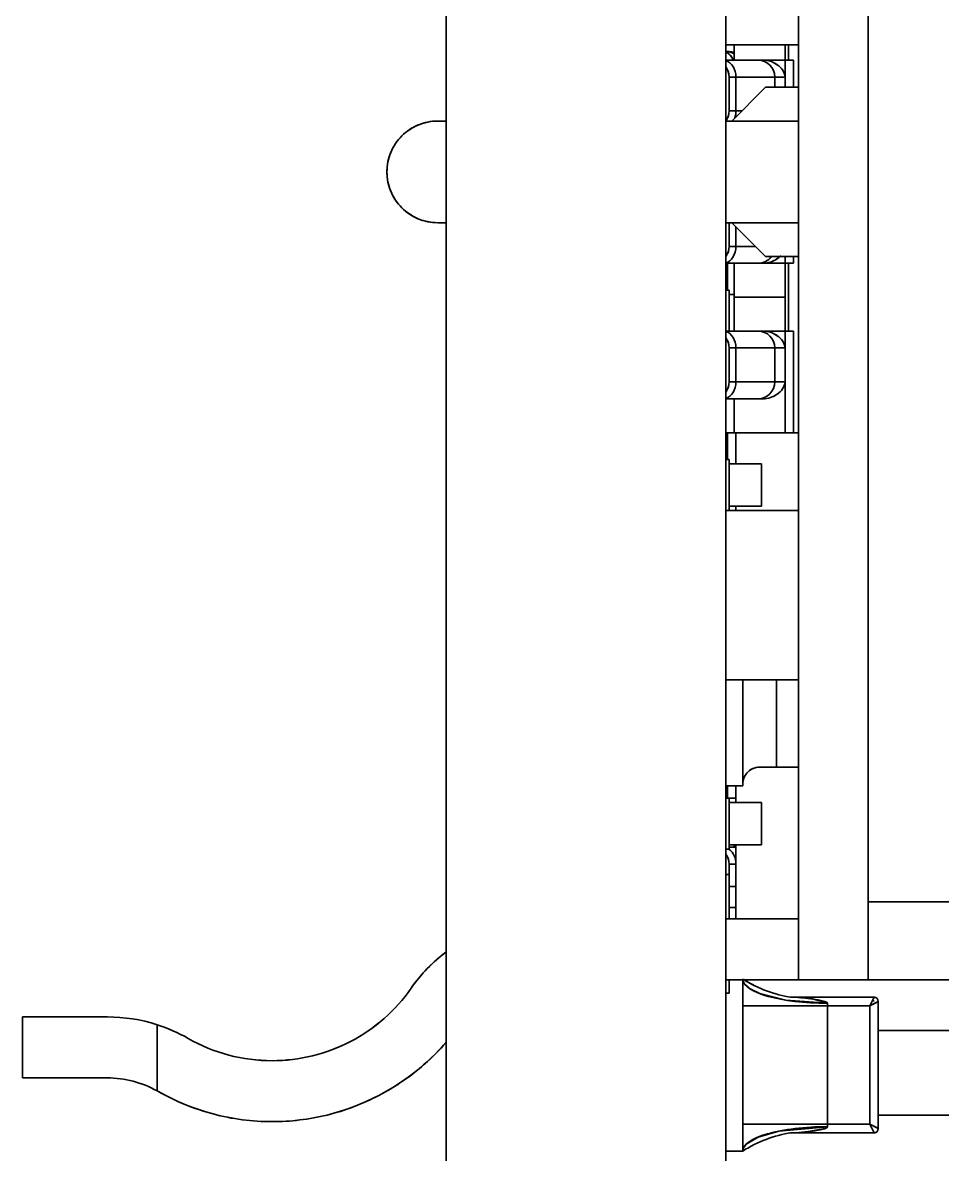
# Model space of a CAD drawing. Extents: x 146 to 1134, y 78 to 926.
# Drawn here: x 700.55 to 705.97, y 349.31 to 355.99 of the extents above; entities that cross this region are included whole.
import ezdxf

# ---------------------------------------------------------------- set-up
doc = ezdxf.new("R2010")
doc.units = 0

msp = doc.modelspace()

# ---------------------------------------------------------------- linework, layer by layer
at = {"color": 7, "lineweight": 35}
for p, q in [((703.0466, 371.6772), (703.0466, 318.3372)), ((703.0466, 318.3372), (703.0466, 371.6772)), ((704.6967, 318.3372), (704.6967, 371.6772)), ((704.6967, 318.3372), (704.6967, 371.6772))]:
    msp.add_line(p, q, dxfattribs=at)
at = {"color": 7, "lineweight": 35, "ltscale": 0.301}
for p, q in [((705.1266, 350.3372), (705.1266, 362.3772)), ((705.1266, 362.3772), (705.1266, 350.3372)), ((705.1266, 362.3772), (705.1266, 350.3372))]:
    msp.add_line(p, q, dxfattribs=at)
at = {"color": 7, "lineweight": 35, "ltscale": 0.278}
for p, q in [((705.5366, 361.9172), (705.5366, 350.7972)), ((705.5366, 350.7972), (705.5366, 361.9172))]:
    msp.add_line(p, q, dxfattribs=at)
at = {"color": 7, "lineweight": 35, "ltscale": 0.019398}
msp.add_line((703.0466, 355.4072), (703.0466, 356.1832), dxfattribs=at)
at = {"color": 7, "lineweight": 35, "ltscale": 0.01075}
for p, q in [((704.6967, 355.8572), (705.1266, 355.8572)), ((704.6967, 355.8572), (705.1266, 355.8572)), ((705.1266, 355.8572), (704.6967, 355.8572)), ((704.6967, 355.4072), (705.1266, 355.4072)), ((704.6967, 355.4072), (705.1266, 355.4072)), ((705.1266, 355.4072), (704.6967, 355.4072)), ((705.1266, 354.8072), (704.6967, 354.8072)), ((705.1266, 354.8072), (704.6967, 354.8072)), ((704.6967, 354.8072), (705.1266, 354.8072)), ((705.1266, 353.1072), (704.6967, 353.1072)), ((704.6967, 353.1072), (705.1266, 353.1072)), ((704.6967, 352.1072), (705.1266, 352.1072)), ((704.6967, 352.1072), (705.1266, 352.1072)), ((705.1266, 352.1072), (704.6967, 352.1072)), ((704.6967, 350.6972), (705.1266, 350.6972)), ((704.6967, 350.6972), (705.1266, 350.6972)), ((704.6967, 350.3372), (705.1266, 350.3372)), ((704.6967, 350.3372), (705.1266, 350.3372)), ((705.1266, 350.3372), (704.6967, 350.3372))]:
    msp.add_line(p, q, dxfattribs=at)
at = {"color": 7, "lineweight": 35, "ltscale": 0.002248}
for p, q in [((704.7466, 355.7672), (704.7466, 355.8571)), ((704.7466, 355.8571), (704.7466, 355.7672)), ((705.0466, 355.8571), (705.0466, 355.7672))]:
    msp.add_line(p, q, dxfattribs=at)
at = {"color": 7, "lineweight": 35, "ltscale": 0.000774384}
for p, q in [((704.7466, 355.8571), (704.7466, 355.8262)), ((705.0466, 355.8571), (705.0466, 355.8262))]:
    msp.add_line(p, q, dxfattribs=at)
at = {"color": 7, "lineweight": 35, "ltscale": 0.00225}
msp.add_line((705.0667, 355.8572), (705.0667, 355.7672), dxfattribs=at)
msp.add_line((705.0667, 355.8572), (705.0667, 355.7672), dxfattribs=at)
at = {"color": 7, "lineweight": 35, "ltscale": 0.00625}
for p, q in [((705.1266, 355.8572), (705.1266, 355.6072)), ((705.1266, 355.8572), (705.1266, 355.6072)), ((704.9066, 353.1332), (704.9066, 353.3832)), ((704.9066, 353.1332), (704.9066, 353.3832)), ((704.9066, 351.1332), (704.9066, 351.3832)), ((704.9066, 351.1332), (704.9066, 351.3832)), ((705.2966, 350.1832), (705.5466, 350.1832)), ((705.2966, 350.1832), (705.5466, 350.1832)), ((705.5466, 349.4832), (705.2966, 349.4832)), ((705.5466, 349.4832), (705.2966, 349.4832))]:
    msp.add_line(p, q, dxfattribs=at)
at = {"color": 7, "lineweight": 35, "ltscale": 0.000343323}
msp.add_line((704.6967, 355.8172), (704.7104, 355.8172), dxfattribs=at)
at = {"color": 7, "lineweight": 35, "ltscale": 0.000479126}
msp.add_line((704.7158, 355.8172), (704.6967, 355.8172), dxfattribs=at)
at = {"color": 7, "lineweight": 35, "ltscale": 0.000131226}
msp.add_line((704.7104, 355.8172), (704.7156, 355.8172), dxfattribs=at)
at = {"color": 7, "lineweight": 35, "ltscale": 0.001475}
for p, q in [((704.7466, 355.8262), (704.7466, 355.7672)), ((705.0466, 355.8262), (705.0466, 355.7672)), ((704.7466, 354.5672), (704.7466, 354.5082)), ((705.0466, 354.5672), (705.0466, 354.5082)), ((704.7466, 354.2262), (704.7466, 354.1672)), ((705.0466, 354.2262), (705.0466, 354.1672))]:
    msp.add_line(p, q, dxfattribs=at)
at = {"color": 7, "lineweight": 35, "ltscale": 0.003192}
for p, q in [((704.8243, 355.7672), (704.6967, 355.7672)), ((704.8243, 354.5672), (704.6967, 354.5672)), ((704.8243, 354.1672), (704.6967, 354.1672)), ((704.8243, 353.7672), (704.6967, 353.7672))]:
    msp.add_line(p, q, dxfattribs=at)
at = {"color": 7, "lineweight": 35, "ltscale": 0.00475}
for p, q in [((704.8867, 355.7672), (704.6967, 355.7672)), ((704.6967, 354.5672), (704.8867, 354.5672)), ((704.8867, 354.1672), (704.6967, 354.1672)), ((704.6967, 353.7672), (704.8867, 353.7672)), ((704.7166, 353.3832), (704.9066, 353.3832)), ((704.9066, 353.3832), (704.7166, 353.3832)), ((704.7166, 353.1332), (704.9066, 353.1332)), ((704.9066, 353.1332), (704.7166, 353.1332)), ((704.7166, 351.3832), (704.9066, 351.3832)), ((704.9066, 351.3832), (704.7166, 351.3832)), ((704.7166, 351.1332), (704.9066, 351.1332)), ((704.9066, 351.1332), (704.7166, 351.1332))]:
    msp.add_line(p, q, dxfattribs=at)
at = {"color": 7, "lineweight": 35, "ltscale": 5.87463e-05}
for p, q in [((704.6967, 355.7672), (704.6967, 355.7648)), ((704.6967, 354.5695), (704.6967, 354.5672)), ((704.6967, 354.1672), (704.6967, 354.1648)), ((704.6967, 353.7695), (704.6967, 353.7672))]:
    msp.add_line(p, q, dxfattribs=at)
at = {"color": 7, "lineweight": 35, "ltscale": 0.000267792}
for p, q in [((704.6967, 355.7612), (704.6967, 355.7505)), ((704.6967, 353.7839), (704.6967, 353.7732))]:
    msp.add_line(p, q, dxfattribs=at)
at = {"color": 7, "lineweight": 35, "ltscale": 0.000373314}
msp.add_line((704.7332, 355.7806), (704.7397, 355.7671), dxfattribs=at)
at = {"color": 7, "lineweight": 35, "ltscale": 0.000372627}
msp.add_line((704.7332, 355.7806), (704.7397, 355.7672), dxfattribs=at)
at = {"color": 7, "lineweight": 35, "ltscale": 0.00037194}
msp.add_line((704.7397, 355.7672), (704.7332, 355.7806), dxfattribs=at)
at = {"color": 7, "lineweight": 35, "ltscale": 0.000251303}
msp.add_line((704.7397, 355.7672), (704.7355, 355.7763), dxfattribs=at)
at = {"color": 7, "lineweight": 35, "ltscale": 0.001558}
for p, q in [((704.8867, 355.7672), (704.8243, 355.7672)), ((704.8867, 354.5672), (704.8243, 354.5672)), ((704.8867, 354.1672), (704.8243, 354.1672)), ((704.8867, 353.7672), (704.8243, 353.7672))]:
    msp.add_line(p, q, dxfattribs=at)
at = {"color": 7, "lineweight": 35, "ltscale": 0.003999}
for p, q in [((705.0466, 355.7672), (704.8867, 355.7672)), ((705.0466, 354.1672), (704.8867, 354.1672))]:
    msp.add_line(p, q, dxfattribs=at)
at = {"color": 7, "lineweight": 35, "ltscale": 0.003998}
for p, q in [((704.8867, 355.7672), (705.0466, 355.7672)), ((704.8867, 354.1672), (705.0466, 354.1672))]:
    msp.add_line(p, q, dxfattribs=at)
at = {"color": 7, "lineweight": 35, "ltscale": 0.000744629}
for p, q in [((704.9164, 355.7672), (704.8867, 355.7672)), ((704.9164, 355.7672), (704.8867, 355.7672)), ((704.9164, 355.7672), (704.8867, 355.7672)), ((704.9164, 354.5672), (704.8867, 354.5672)), ((704.8867, 354.5672), (704.9164, 354.5672)), ((704.9164, 354.1672), (704.8867, 354.1672)), ((704.9164, 354.1672), (704.8867, 354.1672)), ((704.9164, 354.1672), (704.8867, 354.1672)), ((704.9164, 353.7672), (704.8867, 353.7672)), ((704.8867, 353.7672), (704.9164, 353.7672))]:
    msp.add_line(p, q, dxfattribs=at)
at = {"color": 7, "lineweight": 35, "ltscale": 0.000883484}
for p, q in [((705.082, 355.7672), (705.0466, 355.7672)), ((704.7113, 354.5672), (704.7466, 354.5672)), ((705.0466, 354.5672), (705.082, 354.5672)), ((705.082, 354.1672), (705.0466, 354.1672)), ((704.7466, 353.5672), (704.7113, 353.5672)), ((705.082, 353.5672), (705.0466, 353.5672))]:
    msp.add_line(p, q, dxfattribs=at)
at = {"color": 7, "lineweight": 35, "ltscale": 0.004}
for p, q in [((705.0466, 355.6072), (705.0466, 355.7672)), ((705.0466, 355.7672), (705.0466, 355.6072)), ((705.0966, 355.6072), (705.0966, 355.7672)), ((705.0966, 355.6072), (705.0966, 355.7672)), ((705.0966, 355.7672), (705.0966, 355.6072)), ((705.0966, 355.7672), (705.0966, 355.6072))]:
    msp.add_line(p, q, dxfattribs=at)
at = {"color": 7, "lineweight": 35, "ltscale": 0.00125}
for p, q in [((705.0966, 355.7672), (705.0466, 355.7672)), ((702.9966, 355.4072), (703.0466, 355.4072)), ((702.9966, 355.4072), (703.0466, 355.4072)), ((703.0466, 355.4072), (702.9966, 355.4072)), ((703.0466, 354.8072), (702.9966, 354.8072)), ((703.0466, 354.8072), (702.9966, 354.8072)), ((703.0466, 354.8072), (702.9966, 354.8072)), ((703.0466, 354.8072), (702.9966, 354.8072)), ((702.9966, 354.8072), (703.0466, 354.8072)), ((704.7466, 354.5672), (704.6967, 354.5672)), ((704.6967, 354.5672), (704.7466, 354.5672)), ((704.6967, 354.5672), (704.7466, 354.5672)), ((704.7466, 354.5672), (704.6967, 354.5672)), ((704.6967, 354.5672), (704.7466, 354.5672)), ((704.7466, 354.5672), (704.6967, 354.5672)), ((704.7466, 354.5672), (704.6967, 354.5672)), ((705.0466, 354.5672), (705.0966, 354.5672)), ((705.0966, 354.1672), (705.0466, 354.1672)), ((704.7466, 353.5672), (704.6967, 353.5672)), ((704.6967, 353.5672), (704.7466, 353.5672)), ((704.7466, 353.5672), (704.6967, 353.5672)), ((704.6967, 353.5672), (704.7466, 353.5672)), ((705.0966, 353.5672), (705.0466, 353.5672)), ((705.0466, 353.5672), (705.0966, 353.5672)), ((705.0466, 353.5672), (705.0966, 353.5672)), ((705.0966, 353.5672), (705.0466, 353.5672)), ((705.4866, 350.3372), (705.5366, 350.3372))]:
    msp.add_line(p, q, dxfattribs=at)
at = {"color": 7, "lineweight": 35, "ltscale": 0.000366211}
for p, q in [((705.0966, 355.7672), (705.082, 355.7672)), ((704.6967, 354.5672), (704.7113, 354.5672)), ((705.082, 354.5672), (705.0966, 354.5672)), ((705.0966, 354.1672), (705.082, 354.1672)), ((704.7113, 353.5672), (704.6967, 353.5672)), ((705.0966, 353.5672), (705.082, 353.5672))]:
    msp.add_line(p, q, dxfattribs=at)
at = {"color": 7, "lineweight": 35, "ltscale": 0.005}
for p, q in [((704.7166, 355.4672), (704.7166, 355.6672)), ((704.7166, 355.6672), (704.7166, 355.4672)), ((704.7567, 355.6672), (704.7567, 355.4672)), ((704.7567, 355.6672), (704.7567, 355.4672)), ((704.7466, 354.3672), (704.7466, 354.5672)), ((704.7466, 354.5672), (704.7466, 354.3672)), ((705.0466, 354.5672), (705.0466, 354.3672)), ((704.7466, 354.1672), (704.7466, 354.3672)), ((704.7466, 354.3672), (704.7466, 354.1672)), ((705.0466, 354.3672), (705.0466, 354.1672)), ((704.7166, 353.8672), (704.7166, 354.0672)), ((704.7166, 354.0672), (704.7166, 353.8672)), ((704.7567, 354.0672), (704.7567, 353.8672)), ((704.7567, 354.0672), (704.7567, 353.8672)), ((704.986, 353.8672), (704.986, 354.0672)), ((704.986, 353.8672), (704.986, 354.0672)), ((705.0466, 354.0672), (705.0466, 353.8672)), ((705.0466, 353.8672), (705.0466, 354.0672)), ((704.7466, 353.5672), (704.7466, 353.7672)), ((704.7466, 353.7672), (704.7466, 353.5672)), ((705.0966, 353.5672), (705.0966, 353.7672))]:
    msp.add_line(p, q, dxfattribs=at)
at = {"color": 7, "lineweight": 35, "ltscale": 0.001001}
for p, q in [((704.7166, 355.6672), (704.7567, 355.6672)), ((704.7166, 355.6672), (704.7567, 355.6672)), ((704.7567, 355.4672), (704.7166, 355.4672)), ((704.7567, 355.4672), (704.7166, 355.4672)), ((704.7567, 354.6672), (704.7166, 354.6672)), ((704.7567, 354.6672), (704.7166, 354.6672)), ((704.7166, 354.0672), (704.7567, 354.0672)), ((704.7166, 354.0672), (704.7567, 354.0672)), ((704.7567, 353.8672), (704.7166, 353.8672)), ((704.7567, 353.8672), (704.7166, 353.8672)), ((704.7567, 353.1332), (704.7166, 353.1332)), ((704.7166, 351.4082), (704.7567, 351.4082)), ((704.7166, 351.1332), (704.7567, 351.1332)), ((704.7567, 351.1332), (704.7166, 351.1332)), ((704.7567, 351.1332), (704.7166, 351.1332)), ((704.7166, 351.0192), (704.7567, 351.0192)), ((704.7166, 351.0192), (704.7567, 351.0192)), ((704.7567, 350.8882), (704.7166, 350.8882)), ((704.7166, 350.7632), (704.7567, 350.7632)), ((704.7567, 350.7632), (704.7166, 350.7632))]:
    msp.add_line(p, q, dxfattribs=at)
at = {"color": 7, "lineweight": 35, "ltscale": 0.005734}
for p, q in [((704.986, 355.6672), (704.7567, 355.6672)), ((704.7567, 355.6672), (704.986, 355.6672)), ((704.986, 354.0672), (704.7567, 354.0672)), ((704.7567, 354.0672), (704.986, 354.0672)), ((704.7567, 353.8672), (704.986, 353.8672)), ((704.986, 353.8672), (704.7567, 353.8672))]:
    msp.add_line(p, q, dxfattribs=at)
at = {"color": 7, "lineweight": 35, "ltscale": 0.0015}
for p, q in [((704.986, 355.6072), (704.986, 355.6672)), ((704.986, 355.6072), (704.986, 355.6672)), ((705.0466, 355.6672), (705.0466, 355.6072)), ((705.0466, 355.6072), (705.0466, 355.6672)), ((705.0667, 353.5672), (705.1266, 353.5672)), ((705.1266, 353.5672), (705.0667, 353.5672)), ((705.0667, 353.5672), (705.1266, 353.5672))]:
    msp.add_line(p, q, dxfattribs=at)
at = {"color": 7, "lineweight": 35, "ltscale": 0.001515}
for p, q in [((704.986, 355.6672), (705.0466, 355.6672)), ((704.986, 355.6672), (705.0466, 355.6672)), ((704.986, 354.0672), (705.0466, 354.0672)), ((704.986, 354.0672), (705.0466, 354.0672)), ((705.0466, 353.8672), (704.986, 353.8672)), ((705.0466, 353.8672), (704.986, 353.8672))]:
    msp.add_line(p, q, dxfattribs=at)
at = {"color": 7, "lineweight": 35, "ltscale": 0.007071}
for p, q in [((704.7314, 355.4072), (704.9314, 355.6072)), ((704.7314, 355.4072), (704.9314, 355.6072)), ((704.9314, 355.6072), (704.7314, 355.4072)), ((704.9314, 354.6072), (704.7314, 354.8072)), ((704.9314, 354.6072), (704.7314, 354.8072)), ((704.7314, 354.8072), (704.9314, 354.6072))]:
    msp.add_line(p, q, dxfattribs=at)
at = {"color": 7, "lineweight": 35, "ltscale": 0.004881}
for p, q in [((704.9314, 355.6072), (705.1266, 355.6072)), ((705.1266, 355.6072), (704.9314, 355.6072)), ((705.1266, 354.6072), (704.9314, 354.6072)), ((705.1266, 354.6072), (704.9314, 354.6072)), ((705.1266, 354.6072), (704.9314, 354.6072))]:
    msp.add_line(p, q, dxfattribs=at)
at = {"color": 7, "lineweight": 35, "ltscale": 0.001939}
msp.add_line((703.0466, 355.4071), (703.0466, 355.4847), dxfattribs=at)
at = {"color": 7, "lineweight": 35, "ltscale": 0.000868225}
for p, q in [((704.7567, 355.4672), (704.7914, 355.4672)), ((704.7914, 355.4672), (704.7567, 355.4672)), ((704.7314, 354.8072), (704.6967, 354.8072)), ((704.7314, 354.8072), (704.6967, 354.8072))]:
    msp.add_line(p, q, dxfattribs=at)
at = {"color": 7, "lineweight": 35, "ltscale": 0.0228}
msp.add_line((703.0466, 353.8972), (703.0466, 354.8091), dxfattribs=at)
at = {"color": 7, "lineweight": 35, "ltscale": 0.02275}
msp.add_line((703.0466, 354.8072), (703.0466, 353.8972), dxfattribs=at)
at = {"color": 7, "lineweight": 35, "ltscale": 0.107626}
msp.add_line((703.0466, 350.5022), (703.0466, 354.8072), dxfattribs=at)
at = {"color": 7, "lineweight": 35, "ltscale": 0.0035}
for p, q in [((704.7166, 354.6672), (704.7166, 354.8072)), ((704.7166, 354.8072), (704.7166, 354.6672))]:
    msp.add_line(p, q, dxfattribs=at)
at = {"color": 7, "lineweight": 35, "ltscale": 0.002869}
msp.add_line((704.7567, 354.7819), (704.7567, 354.6672), dxfattribs=at)
msp.add_line((704.7567, 354.7819), (704.7567, 354.6672), dxfattribs=at)
at = {"color": 7, "lineweight": 35, "ltscale": 0.002867}
for p, q in [((704.7567, 354.6672), (704.8713, 354.6672)), ((704.8713, 354.6672), (704.7567, 354.6672))]:
    msp.add_line(p, q, dxfattribs=at)
at = {"color": 7, "lineweight": 35, "ltscale": 0.000675756}
msp.add_line((705.0002, 354.5945), (705.0207, 354.6121), dxfattribs=at)
at = {"color": 7, "lineweight": 35, "ltscale": 0.000536431}
msp.add_line((705.0002, 354.5948), (705.0169, 354.6084), dxfattribs=at)
at = {"color": 7, "lineweight": 35, "ltscale": 0.001}
for p, q in [((705.0466, 354.5672), (705.0466, 354.6072)), ((705.0466, 354.6072), (705.0466, 354.5672)), ((705.0966, 354.5672), (705.0966, 354.6072)), ((705.0966, 354.5672), (705.0966, 354.6072)), ((705.0966, 354.6072), (705.0966, 354.5672))]:
    msp.add_line(p, q, dxfattribs=at)
at = {"color": 7, "lineweight": 35, "ltscale": 0.0375}
msp.add_line((705.1266, 354.6072), (705.1266, 353.1072), dxfattribs=at)
msp.add_line((705.1266, 354.6072), (705.1266, 353.1072), dxfattribs=at)
at = {"color": 7, "lineweight": 35, "ltscale": 0.000268555}
for p, q in [((704.6967, 354.5839), (704.6967, 354.5732)), ((704.6967, 354.1612), (704.6967, 354.1505))]:
    msp.add_line(p, q, dxfattribs=at)
at = {"color": 7, "lineweight": 35, "ltscale": 0.000300897}
msp.add_line((704.7067, 354.5238), (704.6967, 354.5172), dxfattribs=at)
at = {"color": 7, "lineweight": 35, "ltscale": 0.000294551}
msp.add_line((704.7065, 354.5237), (704.6967, 354.5172), dxfattribs=at)
at = {"color": 7, "lineweight": 35, "ltscale": 0.000292437}
for p, q in [((704.6967, 354.5172), (704.7064, 354.5236)), ((704.7064, 354.5236), (704.6967, 354.5172))]:
    msp.add_line(p, q, dxfattribs=at)
at = {"color": 7, "lineweight": 35, "ltscale": 0.00414}
msp.add_line((704.7066, 354.4082), (704.7066, 354.5738), dxfattribs=at)
at = {"color": 7, "lineweight": 35, "ltscale": 0.003975}
for p, q in [((704.7066, 354.5672), (704.7066, 354.4082)), ((704.7066, 354.5672), (704.7066, 354.4082)), ((704.7066, 353.4082), (704.7066, 353.5672)), ((704.7066, 353.5672), (704.7066, 353.4082)), ((704.7066, 353.5672), (704.7066, 353.4082))]:
    msp.add_line(p, q, dxfattribs=at)
at = {"color": 7, "lineweight": 35, "ltscale": 0.0075}
for p, q in [((705.0466, 354.5672), (704.7466, 354.5672)), ((704.7466, 354.5672), (705.0466, 354.5672)), ((704.7466, 354.5672), (705.0466, 354.5672)), ((705.0466, 354.5672), (704.7466, 354.5672)), ((705.0466, 354.5672), (704.7466, 354.5672)), ((705.0466, 354.3672), (704.7466, 354.3672)), ((704.7466, 354.3672), (705.0466, 354.3672)), ((705.0466, 353.8672), (705.0466, 353.5672)), ((705.0466, 353.5672), (704.7466, 353.5672)), ((704.7466, 353.5672), (705.0466, 353.5672)), ((704.7466, 353.5672), (705.0466, 353.5672)), ((705.0466, 353.5672), (704.7466, 353.5672)), ((705.0466, 353.5672), (704.7466, 353.5672)), ((704.7466, 353.5672), (705.0466, 353.5672)), ((704.7466, 353.5672), (705.0466, 353.5672)), ((705.0466, 353.5672), (704.7466, 353.5672)), ((704.7166, 353.1082), (704.7166, 353.4082)), ((704.7166, 353.4082), (704.7166, 353.1082)), ((704.7166, 351.1082), (704.7166, 351.4082)), ((704.7166, 351.4082), (704.7166, 351.1082))]:
    msp.add_line(p, q, dxfattribs=at)
at = {"color": 7, "lineweight": 35, "ltscale": 0.004245}
for p, q in [((704.7466, 354.5672), (704.9164, 354.5672)), ((704.7466, 353.7672), (704.9164, 353.7672))]:
    msp.add_line(p, q, dxfattribs=at)
at = {"color": 7, "lineweight": 35, "ltscale": 0.000500488}
for p, q in [((705.0466, 354.5672), (705.0667, 354.5672)), ((705.0667, 353.5672), (705.0466, 353.5672)), ((705.0466, 353.5672), (705.0667, 353.5672)), ((705.0466, 353.5672), (705.0667, 353.5672))]:
    msp.add_line(p, q, dxfattribs=at)
at = {"color": 7, "lineweight": 35, "ltscale": 0.01}
for p, q in [((705.0667, 354.5672), (705.0667, 354.1672)), ((705.0667, 354.5672), (705.0667, 354.1672)), ((705.0966, 354.1672), (705.0966, 353.7672)), ((705.0966, 353.7672), (705.0966, 354.1672)), ((705.0966, 354.1672), (705.0966, 353.7672))]:
    msp.add_line(p, q, dxfattribs=at)
at = {"color": 7, "lineweight": 35, "ltscale": 0.000749207}
msp.add_line((705.0966, 354.5672), (705.0667, 354.5672), dxfattribs=at)
at = {"color": 7, "lineweight": 35, "ltscale": 0.000267029}
msp.add_line((704.7072, 354.5172), (704.6965, 354.5172), dxfattribs=at)
at = {"color": 7, "lineweight": 35, "ltscale": 0.00024597}
for p, q in [((704.6967, 354.5172), (704.7065, 354.5177)), ((704.7065, 354.5177), (704.6967, 354.5172))]:
    msp.add_line(p, q, dxfattribs=at)
at = {"color": 7, "lineweight": 35, "ltscale": 0.000247192}
msp.add_line((704.7065, 354.5172), (704.6967, 354.5172), dxfattribs=at)
at = {"color": 7, "lineweight": 35, "ltscale": 0.000273132}
msp.add_line((704.7076, 354.5172), (704.6967, 354.5172), dxfattribs=at)
at = {"color": 7, "lineweight": 35, "ltscale": 0.000265503}
msp.add_line((704.6967, 354.5172), (704.7073, 354.5172), dxfattribs=at)
at = {"color": 7, "lineweight": 35, "ltscale": 0.003525}
for p, q in [((704.7466, 354.5082), (704.7466, 354.3672)), ((705.0466, 354.5082), (705.0466, 354.3672))]:
    msp.add_line(p, q, dxfattribs=at)
at = {"color": 7, "lineweight": 35, "ltscale": 0.000498962}
for p, q in [((704.7166, 354.4082), (704.6967, 354.4082)), ((704.6967, 354.4082), (704.7166, 354.4082)), ((704.7166, 353.4082), (704.6967, 353.4082)), ((704.6967, 353.4082), (704.7166, 353.4082)), ((704.6967, 353.1082), (704.7166, 353.1082)), ((704.7166, 353.1082), (704.6967, 353.1082)), ((704.7166, 353.1082), (704.6967, 353.1082)), ((704.7166, 351.4082), (704.6967, 351.4082)), ((704.6967, 351.4082), (704.7166, 351.4082)), ((704.6967, 351.1082), (704.7166, 351.1082)), ((704.7166, 351.1082), (704.6967, 351.1082)), ((704.7166, 351.1082), (704.6967, 351.1082)), ((704.6967, 351.1082), (704.7166, 351.1082)), ((704.7166, 351.1082), (704.6967, 351.1082)), ((704.6967, 350.9582), (704.7166, 350.9582)), ((704.7166, 350.9582), (704.6967, 350.9582)), ((704.6967, 350.2582), (704.7166, 350.2582)), ((704.7166, 350.2582), (704.6967, 350.2582)), ((704.7166, 350.2582), (704.6967, 350.2582)), ((704.6967, 350.2582), (704.7166, 350.2582)), ((704.7166, 350.2582), (704.6967, 350.2582)), ((704.6967, 350.2582), (704.7166, 350.2582)), ((704.7166, 350.2582), (704.6967, 350.2582)), ((704.6967, 350.2582), (704.7166, 350.2582)), ((704.7166, 350.2582), (704.6967, 350.2582)), ((704.6967, 350.2582), (704.7166, 350.2582)), ((704.7166, 350.2582), (704.6967, 350.2582)), ((704.6967, 350.2582), (704.7166, 350.2582)), ((704.7166, 350.2582), (704.6967, 350.2582)), ((704.6967, 350.2582), (704.7166, 350.2582)), ((704.7166, 350.2582), (704.6967, 350.2582)), ((704.6967, 350.2582), (704.7166, 350.2582)), ((704.7166, 350.2582), (704.6967, 350.2582))]:
    msp.add_line(p, q, dxfattribs=at)
at = {"color": 7, "lineweight": 35, "ltscale": 0.006025}
for p, q in [((704.7166, 354.1672), (704.7166, 354.4082)), ((704.7166, 354.4082), (704.7166, 354.1672))]:
    msp.add_line(p, q, dxfattribs=at)
at = {"color": 7, "lineweight": 35, "ltscale": 0.000750732}
for p, q in [((704.7166, 354.3832), (704.7466, 354.3832)), ((704.7466, 354.3832), (704.7166, 354.3832))]:
    msp.add_line(p, q, dxfattribs=at)
at = {"color": 7, "lineweight": 35, "ltscale": 0.003526}
for p, q in [((704.7466, 354.3672), (704.7466, 354.2262)), ((705.0466, 354.3672), (705.0466, 354.2262))]:
    msp.add_line(p, q, dxfattribs=at)
at = {"color": 7, "lineweight": 35, "ltscale": 0.015}
for p, q in [((705.0466, 353.5672), (705.0466, 354.1672)), ((705.0966, 353.5672), (705.0966, 354.1672)), ((705.0966, 353.5672), (705.0966, 354.1672))]:
    msp.add_line(p, q, dxfattribs=at)
at = {"color": 7, "lineweight": 35, "ltscale": 0.0025}
for p, q in [((705.0466, 354.1672), (705.0466, 354.0672)), ((705.1266, 350.6972), (705.1266, 350.7972))]:
    msp.add_line(p, q, dxfattribs=at)
at = {"color": 7, "lineweight": 35, "ltscale": 0.039676}
msp.add_line((703.0466, 352.3101), (703.0466, 353.8972), dxfattribs=at)
at = {"color": 7, "lineweight": 35, "ltscale": 0.000248718}
msp.add_line((704.7066, 353.5192), (704.6967, 353.5192), dxfattribs=at)
msp.add_line((704.7066, 353.5192), (704.6967, 353.5192), dxfattribs=at)
at = {"color": 7, "lineweight": 35, "ltscale": 0.0046}
for p, q in [((704.7567, 353.5672), (704.7567, 353.3832)), ((704.7567, 353.5672), (704.7567, 353.3832)), ((704.7567, 353.3832), (704.7567, 353.5672))]:
    msp.add_line(p, q, dxfattribs=at)
at = {"color": 7, "lineweight": 35, "ltscale": 0.000255036}
msp.add_line((704.7062, 353.5132), (704.6967, 353.5168), dxfattribs=at)
at = {"color": 7, "lineweight": 35, "ltscale": 0.000256461}
msp.add_line((704.6967, 353.5168), (704.7062, 353.5132), dxfattribs=at)
at = {"color": 7, "lineweight": 35, "ltscale": 0.000482176}
msp.add_line((704.6967, 353.4792), (704.7067, 353.4627), dxfattribs=at)
at = {"color": 7, "lineweight": 35, "ltscale": 0.000485433}
msp.add_line((704.6967, 353.4792), (704.7067, 353.4626), dxfattribs=at)
at = {"color": 7, "lineweight": 35, "ltscale": 0.003749}
for p, q in [((704.9066, 353.1332), (704.7567, 353.1332)), ((704.9066, 351.1332), (704.7567, 351.1332))]:
    msp.add_line(p, q, dxfattribs=at)
at = {"color": 7, "lineweight": 35, "ltscale": 0.000650024}
for p, q in [((704.7567, 353.1332), (704.7567, 353.1072)), ((704.7567, 353.1332), (704.7567, 353.1072)), ((704.7567, 353.1072), (704.7567, 353.1332))]:
    msp.add_line(p, q, dxfattribs=at)
at = {"color": 7, "lineweight": 35, "ltscale": 0.025}
msp.add_line((704.6967, 352.1072), (704.6967, 353.1072), dxfattribs=at)
msp.add_line((704.6967, 352.1072), (704.6967, 353.1072), dxfattribs=at)
at = {"color": 7, "lineweight": 35, "ltscale": 0.015625}
msp.add_line((704.7966, 352.1072), (704.7966, 351.4822), dxfattribs=at)
msp.add_line((704.7966, 352.1072), (704.7966, 351.4822), dxfattribs=at)
at = {"color": 7, "lineweight": 35, "ltscale": 0.012875}
for p, q in [((704.9966, 351.5922), (704.9966, 352.1072)), ((704.9966, 352.1072), (704.9966, 351.5922))]:
    msp.add_line(p, q, dxfattribs=at)
at = {"color": 7, "lineweight": 35, "ltscale": 0.03275}
msp.add_line((705.1266, 352.1072), (705.1266, 350.7972), dxfattribs=at)
msp.add_line((705.1266, 352.1072), (705.1266, 350.7972), dxfattribs=at)
at = {"color": 7, "lineweight": 35, "ltscale": 0.02725}
for p, q in [((705.1266, 350.7472), (705.1266, 351.8372)), ((705.1266, 351.8372), (705.1266, 350.7472))]:
    msp.add_line(p, q, dxfattribs=at)
at = {"color": 7, "lineweight": 35, "ltscale": 0.000591825}
msp.add_line((704.8731, 351.5893), (704.8966, 351.5922), dxfattribs=at)
at = {"color": 7, "lineweight": 35, "ltscale": 0.00576}
msp.add_line((705.1266, 351.5922), (704.8962, 351.5922), dxfattribs=at)
at = {"color": 7, "lineweight": 35, "ltscale": 0.005751}
for p, q in [((704.8966, 351.5922), (705.1266, 351.5922)), ((705.1266, 351.5922), (704.8966, 351.5922)), ((704.8966, 351.5922), (705.1266, 351.5922)), ((705.1266, 351.5922), (704.8966, 351.5922))]:
    msp.add_line(p, q, dxfattribs=at)
at = {"color": 7, "lineweight": 35, "ltscale": 0.002501}
for p, q in [((704.9966, 351.5922), (704.8966, 351.5922)), ((704.9966, 351.5922), (704.8966, 351.5922)), ((704.8966, 351.5922), (704.9966, 351.5922))]:
    msp.add_line(p, q, dxfattribs=at)
at = {"color": 7, "lineweight": 35, "ltscale": 0.00325}
for p, q in [((705.1266, 351.5922), (704.9966, 351.5922)), ((705.1266, 351.5922), (704.9966, 351.5922)), ((704.9966, 351.5922), (705.1266, 351.5922))]:
    msp.add_line(p, q, dxfattribs=at)
at = {"color": 7, "lineweight": 35, "ltscale": 0.000603682}
msp.add_line((704.8217, 351.5583), (704.8397, 351.5743), dxfattribs=at)
at = {"color": 7, "lineweight": 35, "ltscale": 0.002499}
for p, q in [((704.6967, 351.4822), (704.7966, 351.4822)), ((704.7966, 351.4822), (704.6967, 351.4822)), ((704.6967, 351.4822), (704.7966, 351.4822)), ((704.7966, 351.4822), (704.6967, 351.4822)), ((704.6967, 351.4822), (704.7966, 351.4822)), ((704.7966, 349.3252), (704.6967, 349.3252)), ((704.6967, 349.3252), (704.7966, 349.3252)), ((704.6967, 349.3252), (704.7966, 349.3252)), ((704.7966, 349.3252), (704.6967, 349.3252)), ((704.6967, 349.3252), (704.7966, 349.3252))]:
    msp.add_line(p, q, dxfattribs=at)
at = {"color": 7, "lineweight": 35, "ltscale": 0.00185}
for p, q in [((704.7066, 351.4082), (704.7066, 351.4822)), ((704.7066, 351.4822), (704.7066, 351.4082)), ((704.7066, 351.4822), (704.7066, 351.4082)), ((704.7567, 351.4082), (704.7567, 351.4822))]:
    msp.add_line(p, q, dxfattribs=at)
at = {"color": 7, "lineweight": 35, "ltscale": 0.002475}
msp.add_line((704.7567, 351.4822), (704.7567, 351.3832), dxfattribs=at)
msp.add_line((704.7567, 351.4822), (704.7567, 351.3832), dxfattribs=at)
at = {"color": 7, "lineweight": 35, "ltscale": 0.001251}
msp.add_line((704.7066, 351.4082), (704.7567, 351.4082), dxfattribs=at)
at = {"color": 7, "lineweight": 35, "ltscale": 0.000624847}
msp.add_line((704.7567, 351.3832), (704.7567, 351.4082), dxfattribs=at)
at = {"color": 7, "lineweight": 35, "ltscale": 0.000904846}
msp.add_line((704.7566, 351.1192), (704.7204, 351.1192), dxfattribs=at)
at = {"color": 7, "lineweight": 35, "ltscale": 0.000897217}
msp.add_line((704.7566, 351.1192), (704.7207, 351.1192), dxfattribs=at)
at = {"color": 7, "lineweight": 35, "ltscale": 0.000341797}
msp.add_line((704.7466, 351.1328), (704.7466, 351.1192), dxfattribs=at)
at = {"color": 7, "lineweight": 35, "ltscale": 0.006125}
msp.add_line((704.7567, 350.8882), (704.7567, 351.1332), dxfattribs=at)
at = {"color": 7, "lineweight": 35, "ltscale": 0.0109}
msp.add_line((704.7567, 351.1332), (704.7567, 350.6972), dxfattribs=at)
msp.add_line((704.7567, 351.1332), (704.7567, 350.6972), dxfattribs=at)
at = {"color": 7, "lineweight": 35, "ltscale": 0.000144204}
msp.add_line((704.6967, 351.1082), (704.6967, 351.1024), dxfattribs=at)
at = {"color": 7, "lineweight": 35, "ltscale": 0.001876}
msp.add_line((705.1266, 351.0672), (705.1266, 350.9921), dxfattribs=at)
at = {"color": 7, "lineweight": 35, "ltscale": 0.009}
for p, q in [((705.1266, 351.0672), (705.1266, 350.7072)), ((705.1266, 350.6972), (705.1266, 350.3372)), ((705.1266, 350.6972), (705.1266, 350.3372)), ((705.1266, 350.3372), (705.4866, 350.3372)), ((705.1266, 350.3372), (705.4866, 350.3372)), ((700.5466, 349.7572), (700.5466, 350.1172)), ((700.5466, 349.7572), (700.5466, 350.1172)), ((700.5466, 350.1172), (700.5466, 349.7572))]:
    msp.add_line(p, q, dxfattribs=at)
at = {"color": 7, "lineweight": 35, "ltscale": 0.001524}
for p, q in [((704.7166, 350.9582), (704.7166, 351.0192)), ((704.7166, 351.0192), (704.7166, 350.9582))]:
    msp.add_line(p, q, dxfattribs=at)
at = {"color": 7, "lineweight": 35, "ltscale": 0.003275}
msp.add_line((704.7567, 351.0192), (704.7567, 350.8882), dxfattribs=at)
msp.add_line((704.7567, 351.0192), (704.7567, 350.8882), dxfattribs=at)
at = {"color": 7, "lineweight": 35, "ltscale": 0.006704}
msp.add_line((705.1266, 350.9921), (705.1266, 350.724), dxfattribs=at)
at = {"color": 7, "lineweight": 35, "ltscale": 0.006525}
msp.add_line((704.7166, 350.6972), (704.7166, 350.9582), dxfattribs=at)
msp.add_line((704.7166, 350.6972), (704.7166, 350.9582), dxfattribs=at)
at = {"color": 7, "lineweight": 35, "ltscale": 0.003125}
msp.add_line((704.7567, 350.7632), (704.7567, 350.8882), dxfattribs=at)
at = {"color": 7, "lineweight": 35, "ltscale": 0.002506}
msp.add_line((705.1266, 350.6969), (705.1266, 350.7972), dxfattribs=at)
at = {"color": 7, "lineweight": 35, "ltscale": 0.24375}
for p, q in [((715.2866, 350.7972), (705.5366, 350.7972)), ((705.5366, 350.7972), (715.2866, 350.7972))]:
    msp.add_line(p, q, dxfattribs=at)
at = {"color": 7, "lineweight": 35, "ltscale": 0.011501}
for p, q in [((705.5366, 350.7972), (705.5366, 350.3372)), ((705.5366, 350.3372), (705.5366, 350.7972))]:
    msp.add_line(p, q, dxfattribs=at)
at = {"color": 7, "lineweight": 35, "ltscale": 0.00165}
msp.add_line((704.7567, 350.6972), (704.7567, 350.7632), dxfattribs=at)
at = {"color": 7, "lineweight": 35, "ltscale": 0.000669861}
msp.add_line((705.1266, 350.6972), (705.1266, 350.724), dxfattribs=at)
at = {"color": 7, "lineweight": 35, "ltscale": 0.000228119}
msp.add_line((705.1266, 350.7072), (705.1266, 350.698), dxfattribs=at)
at = {"color": 7, "lineweight": 35, "ltscale": 0.00174}
for p, q in [((703.0467, 350.5022), (702.9928, 350.4582)), ((702.9928, 350.4582), (703.0467, 350.5022))]:
    msp.add_line(p, q, dxfattribs=at)
at = {"color": 7, "lineweight": 35, "ltscale": 0.001975}
msp.add_line((704.7166, 350.2582), (704.7166, 350.3372), dxfattribs=at)
msp.add_line((704.7166, 350.2582), (704.7166, 350.3372), dxfattribs=at)
at = {"color": 7, "lineweight": 35, "ltscale": 0.025401}
msp.add_line((704.7966, 350.3412), (704.7966, 349.3252), dxfattribs=at)
msp.add_line((704.7966, 350.3412), (704.7966, 349.3252), dxfattribs=at)
at = {"color": 7, "lineweight": 35, "ltscale": 0.178999}
for p, q in [((705.1266, 350.3372), (712.2866, 350.3372)), ((712.2866, 350.3372), (705.1266, 350.3372))]:
    msp.add_line(p, q, dxfattribs=at)
at = {"color": 7, "lineweight": 35, "ltscale": 0.000779724}
msp.add_line((705.1578, 350.3372), (705.1266, 350.3372), dxfattribs=at)
at = {"color": 7, "lineweight": 35, "ltscale": 0.010249}
for p, q in [((705.1266, 350.3372), (705.5366, 350.3372)), ((705.5366, 350.3372), (705.1266, 350.3372)), ((705.1266, 350.3372), (705.5366, 350.3372)), ((705.1266, 350.3372), (705.5366, 350.3372))]:
    msp.add_line(p, q, dxfattribs=at)
at = {"color": 7, "lineweight": 35, "ltscale": 0.2515}
msp.add_line((705.1266, 350.3372), (715.1866, 350.3372), dxfattribs=at)
at = {"color": 7, "lineweight": 35, "ltscale": 0.002222}
msp.add_line((705.2467, 350.3372), (705.1578, 350.3372), dxfattribs=at)
at = {"color": 7, "lineweight": 35, "ltscale": 0.003326}
msp.add_line((705.3798, 350.3372), (705.2467, 350.3372), dxfattribs=at)
at = {"color": 7, "lineweight": 35, "ltscale": 0.003922}
msp.add_line((705.5366, 350.3372), (705.3798, 350.3372), dxfattribs=at)
at = {"color": 7, "lineweight": 35, "ltscale": 0.241251}
for p, q in [((705.5366, 350.3372), (715.1866, 350.3372)), ((715.1866, 350.3372), (705.5366, 350.3372))]:
    msp.add_line(p, q, dxfattribs=at)
at = {"color": 7, "lineweight": 35, "ltscale": 0.0125}
for p, q in [((705.2966, 350.1832), (704.7966, 350.1832)), ((704.7966, 350.1832), (705.2966, 350.1832)), ((701.0466, 350.1172), (700.5466, 350.1172)), ((701.0466, 349.7572), (700.5466, 349.7572)), ((700.5466, 349.7572), (701.0466, 349.7572)), ((705.2966, 349.4832), (704.7966, 349.4832)), ((704.7966, 349.4832), (705.2966, 349.4832))]:
    msp.add_line(p, q, dxfattribs=at)
at = {"color": 7, "lineweight": 35, "ltscale": 0.000722057}
msp.add_line((705.107, 350.2332), (705.0781, 350.234), dxfattribs=at)
at = {"color": 7, "lineweight": 35, "ltscale": 0.000720532}
msp.add_line((705.0782, 350.234), (705.107, 350.2332), dxfattribs=at)
at = {"color": 7, "lineweight": 35, "ltscale": 0.011617}
for p, q in [((705.5717, 350.2332), (705.107, 350.2332)), ((705.107, 350.2332), (705.5717, 350.2332)), ((705.107, 349.4332), (705.5717, 349.4332)), ((705.5717, 349.4332), (705.107, 349.4332)), ((705.107, 349.4332), (705.5717, 349.4332)), ((705.107, 349.4332), (705.5717, 349.4332)), ((705.5717, 349.4332), (705.107, 349.4332))]:
    msp.add_line(p, q, dxfattribs=at)
at = {"color": 7, "lineweight": 35, "ltscale": 0.000821782}
msp.add_line((705.107, 350.2332), (705.1398, 350.2307), dxfattribs=at)
at = {"color": 7, "lineweight": 35, "ltscale": 0.000823157}
msp.add_line((705.1398, 350.2307), (705.1725, 350.2275), dxfattribs=at)
at = {"color": 7, "lineweight": 35, "ltscale": 0.0009048}
msp.add_line((705.1725, 350.2275), (705.2085, 350.2233), dxfattribs=at)
at = {"color": 7, "lineweight": 35, "ltscale": 0.002296}
msp.add_line((705.2085, 350.2233), (705.2966, 350.1975), dxfattribs=at)
at = {"color": 7, "lineweight": 35, "ltscale": 0.000359344}
msp.add_line((705.2966, 350.1975), (705.2966, 350.1832), dxfattribs=at)
msp.add_line((705.2966, 350.1975), (705.2966, 350.1832), dxfattribs=at)
at = {"color": 7, "lineweight": 35, "ltscale": 0.0175}
for p, q in [((705.2966, 349.4832), (705.2966, 350.1832)), ((705.2966, 349.4832), (705.2966, 350.1832)), ((705.5466, 350.1832), (705.5466, 349.4832)), ((705.5466, 349.4832), (705.5466, 350.1832))]:
    msp.add_line(p, q, dxfattribs=at)
at = {"color": 7, "lineweight": 35, "ltscale": 0.001398}
for p, q in [((705.5717, 350.2332), (705.5466, 350.1832)), ((705.5466, 349.4832), (705.5717, 349.4332))]:
    msp.add_line(p, q, dxfattribs=at)
at = {"color": 7, "lineweight": 35, "ltscale": 0.000992883}
msp.add_line((705.5466, 350.1832), (705.5644, 350.2187), dxfattribs=at)
at = {"color": 7, "lineweight": 35, "ltscale": 0.000988789}
msp.add_line((705.5466, 350.1832), (705.5643, 350.2185), dxfattribs=at)
at = {"color": 7, "lineweight": 35, "ltscale": 0.001397}
for p, q in [((705.5466, 350.1832), (705.5966, 350.2082)), ((705.5966, 349.4582), (705.5466, 349.4832))]:
    msp.add_line(p, q, dxfattribs=at)
at = {"color": 7, "lineweight": 35, "ltscale": 0.000988106}
for p, q in [((705.582, 350.2009), (705.5466, 350.1832)), ((705.5643, 349.4478), (705.5466, 349.4832))]:
    msp.add_line(p, q, dxfattribs=at)
at = {"color": 7, "lineweight": 35, "ltscale": 0.000701501}
msp.add_line((705.5717, 350.1957), (705.5466, 350.1832), dxfattribs=at)
at = {"color": 7, "lineweight": 35, "ltscale": 0.00025177}
msp.add_line((705.5717, 350.2132), (705.5616, 350.2132), dxfattribs=at)
msp.add_line((705.5717, 350.2132), (705.5616, 350.2132), dxfattribs=at)
at = {"color": 7, "lineweight": 35, "ltscale": 0.000408754}
msp.add_line((705.5643, 350.2185), (705.5717, 350.2332), dxfattribs=at)
at = {"color": 7, "lineweight": 35, "ltscale": 0.000153775}
for p, q in [((705.5778, 350.2324), (705.5717, 350.2332)), ((705.5778, 349.4339), (705.5717, 349.4332))]:
    msp.add_line(p, q, dxfattribs=at)
at = {"color": 7, "lineweight": 35, "ltscale": 0.000409096}
msp.add_line((705.5966, 350.2082), (705.582, 350.2009), dxfattribs=at)
at = {"color": 7, "lineweight": 35, "ltscale": 0.000113419}
for p, q in [((705.5966, 350.2082), (705.5962, 350.2127)), ((705.5717, 349.4332), (705.5762, 349.4336))]:
    msp.add_line(p, q, dxfattribs=at)
at = {"color": 7, "lineweight": 35, "ltscale": 0.01875}
for p, q in [((705.5966, 350.2082), (705.5966, 349.4582)), ((705.5966, 349.4582), (705.5966, 350.2082)), ((705.5966, 349.4582), (705.5966, 350.2082))]:
    msp.add_line(p, q, dxfattribs=at)
at = {"color": 7, "lineweight": 35, "ltscale": 0.001331}
for p, q in [((700.5466, 350.1172), (700.5999, 350.1172)), ((700.5999, 349.7572), (700.5466, 349.7572))]:
    msp.add_line(p, q, dxfattribs=at)
at = {"color": 7, "lineweight": 35, "ltscale": 0.002661}
for p, q in [((700.5999, 350.1172), (700.7063, 350.1172)), ((700.7063, 349.7572), (700.5999, 349.7572))]:
    msp.add_line(p, q, dxfattribs=at)
at = {"color": 7, "lineweight": 35, "ltscale": 0.00381}
for p, q in [((700.7063, 350.1172), (700.8587, 350.1172)), ((700.8587, 349.7572), (700.7063, 349.7572))]:
    msp.add_line(p, q, dxfattribs=at)
at = {"color": 7, "lineweight": 35, "ltscale": 0.004698}
for p, q in [((700.8587, 350.1172), (701.0466, 350.1172)), ((701.0466, 349.7572), (700.8587, 349.7572))]:
    msp.add_line(p, q, dxfattribs=at)
at = {"color": 7, "lineweight": 35, "ltscale": 0.009769}
msp.add_line((701.3402, 349.6805), (701.3402, 350.0712), dxfattribs=at)
msp.add_line((701.3402, 349.6805), (701.3402, 350.0712), dxfattribs=at)
at = {"color": 7, "lineweight": 35, "ltscale": 0.039999}
for p, q in [((705.5967, 350.0372), (707.1967, 350.0372)), ((707.1967, 350.0372), (705.5967, 350.0372)), ((705.5967, 349.5372), (707.1967, 349.5372)), ((705.5967, 349.5372), (707.1967, 349.5372))]:
    msp.add_line(p, q, dxfattribs=at)
at = {"color": 7, "lineweight": 35, "ltscale": 0.020635}
msp.add_line((703.0466, 349.1422), (703.0466, 349.9676), dxfattribs=at)
at = {"color": 7, "lineweight": 35, "ltscale": 0.000119614}
for p, q in [((701.3402, 349.6805), (701.3444, 349.6781)), ((701.3402, 349.6805), (701.3444, 349.6781)), ((701.3444, 349.6781), (701.3402, 349.6805))]:
    msp.add_line(p, q, dxfattribs=at)
at = {"color": 7, "lineweight": 35, "ltscale": 0.001698}
msp.add_line((705.2079, 349.4431), (705.1404, 349.4357), dxfattribs=at)
at = {"color": 7, "lineweight": 35, "ltscale": 0.00020021}
msp.add_line((705.2917, 349.4625), (705.2966, 349.4688), dxfattribs=at)
at = {"color": 7, "lineweight": 35, "ltscale": 0.000358582}
msp.add_line((705.2966, 349.4832), (705.2966, 349.4688), dxfattribs=at)
msp.add_line((705.2966, 349.4832), (705.2966, 349.4688), dxfattribs=at)
at = {"color": 7, "lineweight": 35, "ltscale": 0.000840027}
msp.add_line((705.5616, 349.4531), (705.5466, 349.4832), dxfattribs=at)
at = {"color": 7, "lineweight": 35, "ltscale": 0.000987765}
msp.add_line((705.5466, 349.4832), (705.582, 349.4655), dxfattribs=at)
at = {"color": 7, "lineweight": 35, "ltscale": 0.000409436}
for p, q in [((705.5717, 349.4332), (705.5643, 349.4478)), ((705.582, 349.4655), (705.5966, 349.4582))]:
    msp.add_line(p, q, dxfattribs=at)
at = {"color": 7, "lineweight": 35, "ltscale": 0.000152925}
msp.add_line((705.5959, 349.4521), (705.5966, 349.4582), dxfattribs=at)
at = {"color": 7, "lineweight": 35, "ltscale": 0.000114179}
msp.add_line((705.5966, 349.4582), (705.5962, 349.4536), dxfattribs=at)
at = {"color": 7, "lineweight": 35, "ltscale": 0.000920717}
msp.add_line((705.107, 349.4332), (705.0702, 349.4318), dxfattribs=at)
at = {"color": 7, "lineweight": 35, "ltscale": 0.000718984}
msp.add_line((705.0782, 349.4323), (705.107, 349.4332), dxfattribs=at)
at = {"color": 7, "lineweight": 35, "ltscale": 0.000838576}
msp.add_line((705.1404, 349.4357), (705.107, 349.4332), dxfattribs=at)
at = {"color": 7, "lineweight": 35}
for points in [[(704.7968, 350.3375), (704.8026, 350.319), (704.8405, 350.2823), (704.8967, 350.255), (705.0507, 350.2161), (705.2966, 350.1975)], [(705.107, 350.2332), (705.1511, 350.2296), (705.2425, 350.2181), (705.2803, 350.2091), (705.2911, 350.2043), (705.2946, 350.2016), (705.2964, 350.1989), (705.2966, 350.1975)], [(705.2966, 349.4688), (705.0094, 349.4427), (704.8873, 349.4077), (704.8173, 349.366), (704.8007, 349.3433), (704.7966, 349.3252)], [(705.2966, 349.4688), (705.2964, 349.4675), (705.2947, 349.4648), (705.2914, 349.4623), (705.2812, 349.4576), (705.1841, 349.4401), (705.107, 349.4332)]]:
    msp.add_lwpolyline(points, dxfattribs=at)
for centre, radius, start, end in [((704.6966, 355.7199), 0.0973, 59.04067, 89.97064), ((704.6966, 355.7199), 0.0973, 59.04119, 89.97065), ((704.6466, 355.7306), 0.1, 30, 60), ((704.6461, 355.73), 0.1008, 30.11783, 59.88863), ((704.6464, 355.7302), 0.1004, 21.56313, 59.93117), ((704.7158, 355.717), 0.1002, 72.09836, 89.99084), ((704.6191, 355.668), 0.0975, 359.50497, 37.36493), ((704.6166, 355.6672), 0.1, 0, 36.8699), ((704.8863, 355.6675), 0.0997, 359.80469, 89.80335), ((704.8863, 355.6675), 0.0997, 359.80469, 89.80335), ((704.9156, 355.6246), 0.1426, 53.69522, 89.64691), ((704.9159, 355.6273), 0.1399, 71.52202, 89.77142), ((704.9124, 355.6153), 0.1524, 54.9284, 71.72802), ((704.9534, 355.6568), 0.0943, 6.3328, 60.62601), ((704.921, 355.6267), 0.1381, 36.52138, 55.08554), ((704.9727, 355.6642), 0.0741, 2.28575, 37.0564), ((704.6191, 355.4663), 0.0975, 322.63507, 0.49503), ((704.6166, 355.4672), 0.1, 323.1301, 360), ((704.6302, 355.4668), 0.1265, 340.88516, 0.15956), ((704.6302, 355.4668), 0.1265, 340.91654, 0.15875), ((702.9966, 355.1072), 0.3, 90, 270), ((702.996, 355.11), 0.2971, 89.88934, 112.61065), ((702.996, 355.11), 0.2971, 89.88934, 112.61065), ((702.996, 355.11), 0.2971, 89.88934, 112.61065), ((702.996, 355.11), 0.2971, 89.88934, 112.61065), ((702.995, 355.1096), 0.2971, 112.38934, 135.11066), ((702.995, 355.1096), 0.2971, 112.38934, 135.11066), ((702.995, 355.1096), 0.2971, 112.38934, 135.11066), ((702.995, 355.1096), 0.2971, 112.38934, 135.11066), ((702.9942, 355.1088), 0.2971, 134.88934, 157.61066), ((702.9942, 355.1088), 0.2971, 134.88934, 157.61066), ((702.9942, 355.1088), 0.2971, 134.88934, 157.61066), ((702.9942, 355.1088), 0.2971, 134.88934, 157.61066), ((702.9938, 355.1077), 0.2971, 157.38935, 180.11066), ((702.9938, 355.1077), 0.2971, 157.38935, 180.11066), ((702.9938, 355.1077), 0.2971, 157.38935, 180.11066), ((702.9938, 355.1077), 0.2971, 157.38935, 180.11066), ((702.9938, 355.1066), 0.2971, 179.88934, 202.61065), ((702.9938, 355.1066), 0.2971, 179.88934, 202.61065), ((702.9938, 355.1066), 0.2971, 179.88934, 202.61065), ((702.9938, 355.1066), 0.2971, 179.88934, 202.61065), ((702.9943, 355.1056), 0.2973, 202.39535, 225.10465), ((702.9943, 355.1056), 0.2973, 202.39535, 225.10465), ((702.9942, 355.1055), 0.2971, 202.38934, 225.11066), ((702.9942, 355.1055), 0.2971, 202.38934, 225.11066), ((702.995, 355.1047), 0.2971, 224.88934, 247.61066), ((702.995, 355.1047), 0.2971, 224.88934, 247.61066), ((702.995, 355.1047), 0.2971, 224.88934, 247.61066), ((702.995, 355.1047), 0.2971, 224.88934, 247.61066), ((702.996, 355.1043), 0.2971, 247.38935, 270.11066), ((702.996, 355.1043), 0.2971, 247.38935, 270.11066), ((702.996, 355.1043), 0.2971, 247.38935, 270.11066), ((702.996, 355.1043), 0.2971, 247.38935, 270.11066), ((704.6191, 354.6663), 0.0975, 322.63507, 0.49503), ((704.6166, 354.6672), 0.1, 323.1301, 360), ((704.8865, 354.6664), 0.0992, 270.05286, 323.38322), ((704.8865, 354.6664), 0.0992, 270.05286, 323.38308), ((704.9155, 354.7098), 0.1427, 270.3575, 306.37576), ((704.9124, 354.7191), 0.1524, 288.35349, 305.15081), ((704.9159, 354.7071), 0.1399, 270.23056, 288.56346), ((704.6191, 354.068), 0.0975, 359.50497, 37.36493), ((704.6166, 354.0672), 0.1, 0, 36.8699), ((704.8863, 354.0675), 0.0997, 359.80469, 89.80335), ((704.8863, 354.0675), 0.0997, 359.80469, 89.80335), ((704.9156, 354.0246), 0.1426, 53.69522, 89.64691), ((704.9159, 354.0273), 0.1399, 71.52202, 89.77142), ((704.9124, 354.0153), 0.1524, 54.9284, 71.72802), ((704.9534, 354.0568), 0.0943, 6.3328, 60.62601), ((704.921, 354.0267), 0.1381, 36.52138, 55.08554), ((704.9727, 354.0642), 0.0741, 2.28575, 37.0564), ((704.6191, 353.8663), 0.0975, 322.63507, 0.49503), ((704.6166, 353.8672), 0.1, 323.1301, 360), ((704.8863, 353.8668), 0.0997, 270.19665, 0.19531), ((704.8863, 353.8668), 0.0997, 270.19665, 0.19531), ((704.9534, 353.8774), 0.0942, 299.51364, 353.70016), ((704.9728, 353.8701), 0.074, 323.02164, 357.7287), ((704.9155, 353.9098), 0.1427, 270.3575, 306.37576), ((704.9124, 353.9191), 0.1524, 288.35349, 305.15081), ((704.9212, 353.9073), 0.1377, 304.98483, 323.56591), ((704.9159, 353.907), 0.1399, 270.23056, 288.56346), ((704.8971, 351.4912), 0.101, 90.25185, 139.49529), ((704.8966, 351.4922), 0.1, 90, 139.75159), ((704.8975, 351.4904), 0.1019, 103.87999, 124.31559), ((704.8966, 351.4922), 0.1, 139.75159, 180.00001), ((704.897, 351.4921), 0.1003, 160.3407, 179.96199), ((704.8966, 351.4922), 0.0999, 138.58342, 180.00695), ((704.8969, 351.492), 0.1003, 139.7847, 160.27438), ((704.6191, 351.02), 0.0975, 359.50497, 37.36493), ((704.6166, 351.0192), 0.1, 0, 36.8699), ((704.6493, 351.0242), 0.1071, 357.30125, 52.13779), ((704.6492, 351.0242), 0.1071, 357.3138, 52.11998), ((703.6266, 349.7372), 0.96, 127.16879, 145.09208), ((703.6241, 349.7394), 0.9567, 131.2952, 145.11595), ((703.6241, 349.7394), 0.9567, 131.2952, 145.11595), ((705.1881, 350.9622), 0.7344, 238.285, 244.56079), ((705.1993, 350.9768), 0.7526, 238.14968, 261.10739), ((702.0193, 350.8588), 1, 297.54604, 325.09208), ((702.0219, 350.8565), 0.9966, 311.2952, 325.11595), ((702.0219, 350.8565), 0.9966, 311.2952, 325.11595), ((705.5717, 350.2082), 0.025, 360, 90), ((705.5717, 350.2082), 0.025, 0, 90), ((701.0466, 349.1572), 0.96, 72.19438, 90), ((701.0457, 349.1514), 0.9658, 72.24915, 89.94676), ((701.0466, 349.1572), 0.96, 60.24754, 72.19438), ((701.0477, 349.1595), 0.9575, 60.23198, 72.20995), ((702.0212, 350.856), 0.9966, 297.52218, 311.34293), ((702.0212, 350.856), 0.9966, 297.52218, 311.34293), ((702.0193, 350.8588), 1, 240.24755, 270), ((702.0178, 350.8551), 0.996, 240.21746, 255.15386), ((702.0193, 350.8588), 1, 270, 297.54604), ((702.0205, 350.8556), 0.9966, 283.74915, 297.56991), ((702.0205, 350.8556), 0.9966, 283.74915, 297.56991), ((702.0193, 350.8588), 1.36, 297.54604, 319.06017), ((702.0213, 350.8572), 1.3575, 311.2996, 319.05151), ((702.0187, 350.8548), 0.996, 255.09368, 270.03009), ((702.0197, 350.8553), 0.9966, 269.97613, 283.79688), ((702.022, 350.8549), 1.3553, 297.52218, 311.34293), ((702.022, 350.8549), 1.3553, 297.52218, 311.34293), ((701.0466, 349.1572), 0.6, 60.70793, 90), ((701.0473, 349.1595), 0.5976, 60.65003, 90.06214), ((701.0473, 349.1595), 0.5976, 60.65003, 90.06214), ((702.0193, 350.8588), 1.36, 240.24755, 270), ((702.0172, 350.8537), 1.3545, 240.21746, 255.15386), ((702.0172, 350.8537), 1.3545, 240.21746, 255.15386), ((702.0193, 350.8588), 1.36, 270, 297.54604), ((702.0209, 350.8544), 1.3553, 283.74915, 297.56991), ((702.0209, 350.8544), 1.3553, 283.74915, 297.56991), ((702.0186, 350.8533), 1.3545, 255.09368, 270.03009), ((702.0186, 350.8533), 1.3545, 255.09368, 270.03009), ((702.0198, 350.8541), 1.3553, 269.97613, 283.79688), ((702.0198, 350.8541), 1.3553, 269.97613, 283.79688), ((705.1512, 349.9466), 0.5066, 276.43298, 283.72338), ((705.2704, 349.4893), 0.0339, 271.44952, 321.98323), ((705.5717, 349.4582), 0.025, 270, 360), ((705.5717, 349.4582), 0.025, 270, 360), ((705.198, 348.6933), 0.7487, 98.8031, 122.42103), ((705.5717, 349.4582), 0.025, 270, 314.90427)]:
    msp.add_arc(centre, radius, start, end, dxfattribs=at)
for centre, major_axis, ratio, start_param, end_param in [((704.6802, 355.6672), (0, -0.1), 0.764665, 1.570796, 2.924642), ((704.6802, 355.6672), (0, -0.1), 0.764665, 1.570796, 2.924642), ((704.6802, 354.6672), (0, -0.1), 0.764665, 0.216951, 1.570796), ((704.6802, 354.6672), (0, -0.1), 0.764665, 0.216951, 1.570796), ((704.6802, 354.0672), (0, -0.1), 0.764665, 1.570796, 2.924642), ((704.6802, 354.0672), (0, -0.1), 0.764665, 1.570796, 2.924642), ((704.6802, 353.8672), (0, -0.1), 0.764665, 0.216951, 1.570796), ((704.6802, 353.8672), (0, -0.1), 0.764665, 0.216951, 1.570796), ((705.2966, 350.3412), (0.5, 0), 0.287273, 3.163261, 4.712389), ((705.2966, 349.3252), (0.5, 0), 0.287273, 1.570796, 3.141593)]:
    msp.add_ellipse(centre, major_axis=major_axis, ratio=ratio, start_param=start_param, end_param=end_param, dxfattribs=at)

doc.saveas('drawing.dxf')
